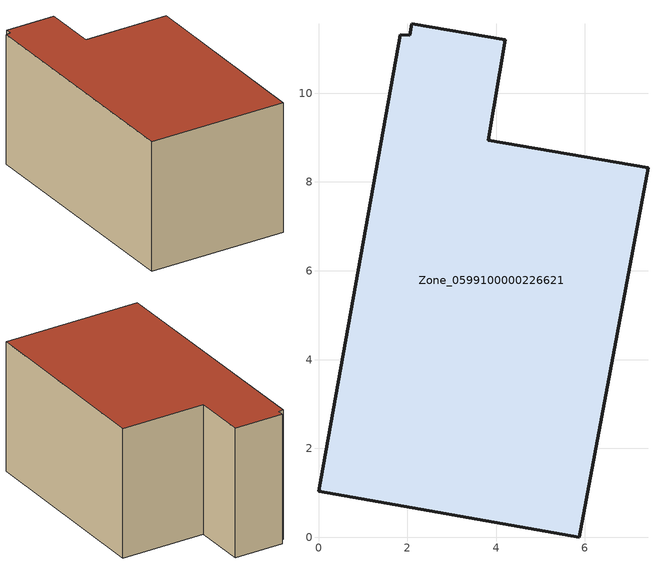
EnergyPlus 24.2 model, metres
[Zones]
Zone_0599100000226621
 floor ground (C_G): 5.87,0 0,1.03 1.84,11.31 2.06,11.3 2.1,11.56 4.21,11.2 3.82,8.94 7.42,8.32 z0
 wall outside (C_F): 3.82,8.94 4.21,11.2 2.1,11.56 2.06,11.3 1.84,11.31 0,1.03 5.87,0 7.42,8.32 3.82,8.94 z0:5.6
 roof outside (C_R): 4.21,11.2 2.1,11.56 2.06,11.3 1.84,11.31 0,1.03 5.87,0 7.42,8.32 3.82,8.94 z5.6
[BUILDING]
Pand.0599100000226621: North Axis=0; Terrain=City; Loads Convergence Tolerance Value=0.04; Temperature Convergence Tolerance Value=0.4; Solar Distribution=FullExterior; Maximum Number of Warmup Days=25; Minimum Number of Warmup Days=1
[Site:Location]
Rotterdam.The.Hague.AP_ZH_NLD Design_Conditions: Latitude=51.96; Longitude=4.45; Time Zone=1; Elevation=-4.5
[SITE:GROUNDTEMPERATURE:BUILDINGSURFACE]
18, 18, 18, 18, 18, 18, 18, 18, 18, 18, 18, 18
[MATERIAL] Thermal Absorptance=0.9; Solar Absorptance=0.7; Visible Absorptance=0.7
Name | Roughness | Thickness | Conductivity | Density | Specific Heat
G.TI.1946-1964 | MediumSmooth | 0.15 | 1 | 540 | 1210
F.TI.1946-1964 | Rough | 0.3 | 0.857143 | 1920 | 840
R.TI.1946-1964 | MediumRough | 0.2 | 0.277778 | 1500 | 1000
[CONSTRUCTION]
C_G: G.TI.1946-1964
C_F: F.TI.1946-1964
C_R: R.TI.1946-1964
[ZONE]
Zone_0599100000226621: Type=1; Multiplier=1; Ceiling Height=Autocalculate; Volume=Autocalculate; Floor Area=autocalculate; Part of Total Floor Area=Yes
[ZONEINFILTRATION:DESIGNFLOWRATE]
Infil_Zone_0599100000226621: Zone or ZoneList or Space or SpaceList=Zone_0599100000226621; Schedule=AlwaysOn; Design Flow Rate Calculation Method=Flow/Area; Flow Rate per Floor Area=0.003; Constant Term Coefficient=1; Temperature Term Coefficient=0; Velocity Term Coefficient=0; Velocity Squared Term Coefficient=0
[HVACTEMPLATE:ZONE:IDEALLOADSAIRSYSTEM]
Zone_0599100000226621: Maximum Heating Supply Air Temperature=50; Minimum Cooling Supply Air Temperature=13; Maximum Heating Supply Air Humidity Ratio=0.0156; Minimum Cooling Supply Air Humidity Ratio=0.0077; Heating Limit=NoLimit; Cooling Limit=NoLimit; Dehumidification Control Type=ConstantSensibleHeatRatio; Cooling Sensible Heat Ratio=0.7; Dehumidification Setpoint=60; Humidification Control Type=None; Humidification Setpoint=30; Outdoor Air Method=None; Outdoor Air Flow Rate per Person=0.00944; Outdoor Air Flow Rate per Zone Floor Area=0; Outdoor Air Flow Rate per Zone=0; Demand Controlled Ventilation Type=None; Outdoor Air Economizer Type=NoEconomizer; Heat Recovery Type=None; Sensible Heat Recovery Effectiveness=0.7; Latent Heat Recovery Effectiveness=0.65
[ZONECONTROL:THERMOSTAT]
ThermostatControl_Zone_0599100000226621: Zone or ZoneList=Zone_0599100000226621; Control Type Schedule=DualSetpointControlType; Control 1=Thermostat_Zone_0599100000226621; Temperature Difference Between Cutout And Setpoint=0
[THERMOSTATSETPOINT:DUALSETPOINT]
Thermostat_Zone_0599100000226621: Heating Setpoint Temperature Schedule=HeatingSetpoint_Zone_0599100000226621; Cooling Setpoint Temperature Schedule=CoolingSetpoint_Zone_0599100000226621
[SCHEDULE:COMPACT]
HeatingSetpoint_Zone_0599100000226621: Through: 12/31, For: AllDays, Until: 24:00, 21
CoolingSetpoint_Zone_0599100000226621: Through: 12/31, For: AllDays, Until: 24:00, 24
DualSetpointControlType: Through: 12/31, For: AllDays, Until: 24:00, 4
AlwaysOn: Through: 12/31, For: AllDays, Until: 24:00, 1
